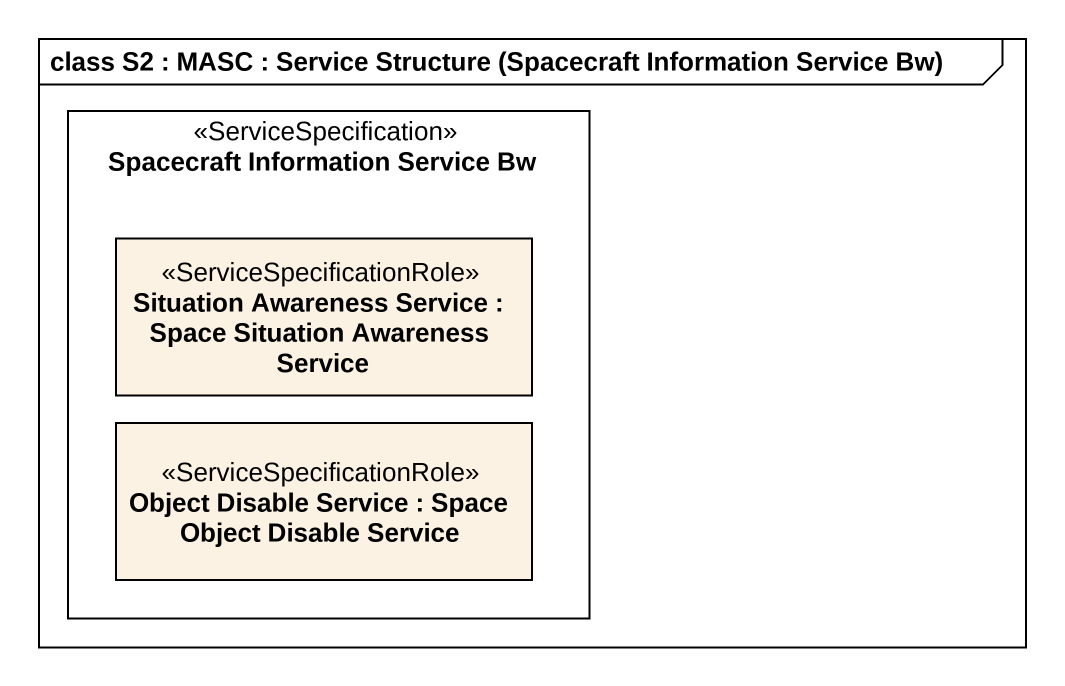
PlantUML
@startuml
mainframe class S2 : MASC : Service Structure (Spacecraft Information Service Bw)
rectangle "Spacecraft Information Service Bw" as Spacecraft_Information <<ServiceSpecification>> {
  rectangle "Situation Awareness Service : Space Situation Awareness Service" as Situation_Awareness_Service <<ServiceSpecificationRole>>
  rectangle "Object Disable Service : Space Object Disable Service" as Object_Disable_Service <<ServiceSpecificationRole>>
}
@enduml
